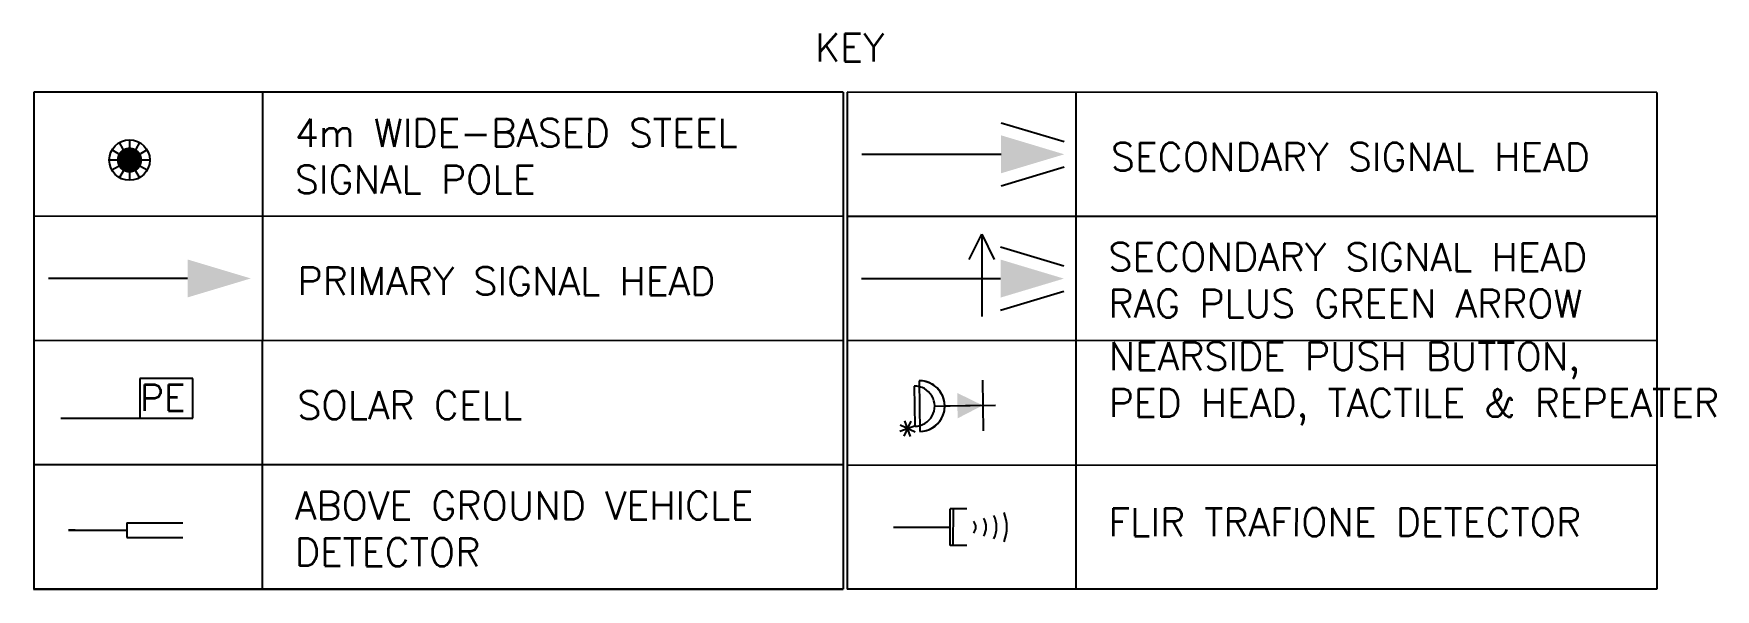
# Model space of a CAD drawing. Extents: x 437024 to 437759, y 437544 to 437864.
# Drawn here: x 437506.42 to 437539.65, y 437626.03 to 437637.01 of the extents above; entities that cross this region are included whole.
import ezdxf
from ezdxf.enums import TextEntityAlignment as Align

# ---------------------------------------------------------------- set-up
doc = ezdxf.new("R2010")
doc.units = 0
doc.layers.get('0').update_dxf_attribs({"color": 222})
for name, color, linetype in [('DATA', 7, 'Continuous'), ('Poles', 7, 'Continuous'), ('signals-key', 7, 'Continuous'), ('UTC_Signals', 7, 'Continuous')]:
    doc.layers.add(name, color=color, linetype=linetype)
doc.styles.get("Standard").update_dxf_attribs({"font": 'romans.shx'})

# ---------------------------------------------------------------- blocks, each defined once
blk = doc.blocks.new('pole')
for points, const_width in [([(-0.125, 0, 1), (0.125, 0, 1)], 0.25), ([(-0.062, 0, 1), (0.062, 0, 1)], 0.125)]:
    blk.add_lwpolyline(points, format="xyb", close=True, dxfattribs=dict(const_width=const_width))
blk.add_lwpolyline([(-0.025, 0.043), (-0.05, 0), (-0.025, -0.043), (0.025, -0.043), (0.05, 0), (0.025, 0.043)], close=True)
at = {"flags": 9}
for tag, p in [('TYPE', (0.5, 0.75)), ('HEIGHT', (0.5, 1)), ('NUM', (0.5, 0.5)), ('SITE', (0.5, 0.25)), ('IDENT', (0.5, 0))]:
    blk.add_attdef(tag, p, '', height=0.2, dxfattribs=at)
blk = doc.blocks.new('pec')
for p, q in [((-0.75, 2.5), (-0.75, 1.5)), ((0, 2.5), (-0.75, 2.5)), ((0, 0), (0, 2.5)), ((-0.75, 1.5), (0, 1.5))]:
    blk.add_line(p, q)
blk.add_text('PE', height=0.5, rotation=90).set_placement((-0.384, 1.931), align=Align.MIDDLE)
blk = doc.blocks.new('Symbol-TACTKNOB')
at = {"color": 0, "linetype": 'Continuous'}
for p, q in [((1.05, 0.6), (1.55, 0.6)), ((1.123, 0.423), (1.477, 0.777)), ((1.123, 0.777), (1.477, 0.423)), ((1.3, 0.35), (1.3, 0.85))]:
    blk.add_line(p, q, dxfattribs=at)
blk = doc.blocks.new('MWAVE')
at = {"linetype": 'Continuous'}
for p, q in [((-0.2, 1.5), (-0.2, 3)), ((0.2, 1.5), (0.2, 3)), ((-0.2, 1.5), (0.2, 1.5)), ((0, 0), (0, 1.5))]:
    blk.add_line(p, q, dxfattribs=at)
blk.add_solid([(0.03, -0.07, 3.3), (0.03, 0.12, 3.3), (-0.03, -0.07, 3.3), (-0.03, 0.12, 3.3)], dxfattribs=at)
blk = doc.blocks.new('HD001P')
at = {"linetype": 'Continuous'}
blk.add_line((0, 2.75), (0, 0), dxfattribs=at)
blk.add_solid([(0.375, 2.75), (-0.375, 2.75), (0, 4)], dxfattribs=at)
at = {"layer": 'DATA', "flags": 9}
for tag, p in [('SUPPORT', (0.75, 1.5)), ('BRACKETS', (0.75, 1.25)), ('HEIGHT', (0.75, 1)), ('CABLE', (0.75, 0.75)), ('PHASE', (0.75, 0.5)), ('TYPE', (0.75, 0.25)), ('NUM', (0.75, 0)), ('SITE', (0.75, -0.25)), ('IDENT', (0.75, -0.5))]:
    blk.add_attdef(tag, p, '', height=0.2, dxfattribs=at)
blk = doc.blocks.new('wbpole')
at = {"color": 0, "lineweight": -2}
for p, q in [((-0.125, 0.217), (-0.2, 0.346)), ((0, 0.4), (0, 0.25)), ((0.2, 0.346), (0.125, 0.217)), ((-0.217, 0.125), (-0.346, 0.2)), ((0.346, 0.2), (0.217, 0.125)), ((-0.25, 0), (-0.4, 0)), ((-0.217, -0.125), (-0.346, -0.2)), ((-0.125, -0.217), (-0.2, -0.346)), ((0, -0.25), (0, -0.4)), ((0.2, -0.346), (0.125, -0.217)), ((0.346, -0.2), (0.217, -0.125)), ((0.4, 0), (0.25, 0))]:
    blk.add_line(p, q, dxfattribs=at)
at = {"color": 0, "lineweight": -2, "const_width": 0.25}
blk.add_lwpolyline([(-0.125, 0, 1), (0.125, 0, 1)], format="xyb", close=True, dxfattribs=at)
at = {"const_width": 0.125}
blk.add_lwpolyline([(-0.062, 0, 1), (0.062, 0, 1)], format="xyb", close=True, dxfattribs=at)
blk.add_lwpolyline([(-0.025, 0.043), (-0.05, 0), (-0.025, -0.043), (0.025, -0.043), (0.05, 0), (0.025, 0.043)], close=True)
at = {"color": 0, "lineweight": -2}
blk.add_circle((0, 0), 0.4, dxfattribs=at)
at = {"flags": 9}
for tag, p in [('HEIGHT', (0.5, 1)), ('TYPE', (0.5, 0.75)), ('NUM', (0.5, 0.5)), ('SITE', (0.5, 0.25)), ('IDENT', (0.5, 0))]:
    blk.add_attdef(tag, p, '', height=0.2, dxfattribs=at)
mesh = blk.add_polymesh((6, 5), dxfattribs=dict(m_close=True))
for k, corner in enumerate([(0, 0, 0.55), (0.05, 0, 0.55), (0.1, 0, 0.5), (0.1, 0), (0, 0), (0, 0, 0.55), (0.025, -0.043, 0.55), (0.05, -0.087, 0.5), (0.05, -0.087), (0, 0), (0, 0, 0.55), (-0.025, -0.043, 0.55), (-0.05, -0.087, 0.5), (-0.05, -0.087), (0, 0), (0, 0, 0.55), (-0.05, 0, 0.55), (-0.1, 0, 0.5), (-0.1, 0), (0, 0), (0, 0, 0.55), (-0.025, 0.043, 0.55), (-0.05, 0.087, 0.5), (-0.05, 0.087), (0, 0), (0, 0, 0.55), (0.025, 0.043, 0.55), (0.05, 0.087, 0.5), (0.05, 0.087), (0, 0)]):
    mesh.set_mesh_vertex(divmod(k, 5), corner)
blk = doc.blocks.new('detect_visual-sym')
at = {"color": 0, "linetype": 'Continuous'}
for p, q in [((2.418, 0.6), (1.868, 0.6)), ((1.868, -0.6), (1.868, 0.6)), ((1.968, -0.6), (1.968, 0.6)), ((0, 0), (1.868, 0)), ((2.418, -0.6), (1.868, -0.6))]:
    blk.add_line(p, q, dxfattribs=at)
for centre, radius, start, end in [((2.457, 0), 0.255, 313.0864, 46.9136), ((2.534, 0), 0.518, 326.6121, 33.3879), ((2.53, 0), 0.862, 333.5703, 26.4297), ((2.457, 0), 1.275, 337.7803, 22.2197)]:
    blk.add_arc(centre, radius, start, end, dxfattribs=at)
blk = doc.blocks.new('HD005S')
at = {"linetype": 'Continuous'}
for p, q in [((-0.625, 2.75), (-0.25, 4)), ((0.625, 2.75), (0.25, 4)), ((-0.875, 2.375), (0.75, 2.375))]:
    blk.add_line(p, q, dxfattribs=at)
for p, q in [((0, 0), (0, 2.75)), ((-0.875, 2.375), (-0.375, 2.625)), ((-0.375, 2.125), (-0.875, 2.375))]:
    blk.add_line(p, q)
blk.add_solid([(0.375, 2.75), (-0.375, 2.75), (0, 4)], dxfattribs=at)
at = {"layer": 'DATA', "flags": 9}
for tag, p in [('SUPPORT', (1, 1.5)), ('BRACKETS', (1, 1.25)), ('HEIGHT', (1, 1)), ('CABLE', (1, 0.75)), ('PHASE', (1, 0.5)), ('TYPE', (1, 0.25)), ('NUM', (1, 0)), ('SITE', (1, -0.25)), ('IDENT', (1, -0.5))]:
    blk.add_attdef(tag, p, '', height=0.2, dxfattribs=at)
blk = doc.blocks.new('Signal-Symbol-001S')
at = {"linetype": 'Continuous'}
for p, q in [((2.75, 0.625), (4, 0.25)), ((2.75, -0.625), (4, -0.25))]:
    blk.add_line(p, q, dxfattribs=at)
blk.add_line((0, 0), (2.75, 0))
blk.add_solid([(2.75, -0.375), (2.75, 0.375), (4, 0)], dxfattribs=at)
at = {"layer": 'DATA', "flags": 9}
for tag, p in [('IDENT', (-0.5, -1)), ('SITE', (-0.25, -1)), ('NUM', (0, -1)), ('TYPE', (0.25, -1)), ('PHASE', (0.5, -1)), ('CABLE', (0.75, -1)), ('HEIGHT', (1, -1)), ('BRACKETS', (1.25, -1)), ('SUPPORT', (1.5, -1))]:
    blk.add_attdef(tag, p, '', height=0.2, rotation=270, dxfattribs=at)
blk = doc.blocks.new('PUFFIN HEAD WITH REPEATER')
at = {"layer": 'UTC_Signals'}
blk.add_line((1009.275, 1845.012), (1009.262, 1846.012), dxfattribs=at)
at = {"layer": 'UTC_Signals', "color": 0, "linetype": 'Continuous'}
for p, q in [((1010.525, 1845.028), (1010.512, 1846.028)), ((1010.623, 1845.133), (1010.61, 1845.927)), ((1010.019, 1845.522), (1009.019, 1845.509)), ((1010.219, 1845.526), (1009.309, 1845.511))]:
    blk.add_line(p, q, dxfattribs=at)
for centre, radius, start, end in [((1010.519, 1845.528), 0.5, 90.7355, 270.7355), ((1010.616, 1845.53), 0.397, 90.9492, 270.9492)]:
    blk.add_arc(centre, radius, start, end, dxfattribs=at)
at = {"layer": 'UTC_Signals', "color": 0}
blk.add_solid([(1009.269, 1845.512), (1009.772, 1845.268), (1009.766, 1845.768)], dxfattribs=at)

msp = doc.modelspace()

# ---------------------------------------------------------------- linework, layer by layer
at = {"layer": 'signals-key'}
for p, q in [((437522.418, 437635.852), (437506.419, 437635.855)), ((437506.42, 437635.855), (437506.42, 437626.037)), ((437510.937, 437635.854), (437510.936, 437626.036)), ((437522.418, 437635.852), (437522.416, 437626.034)), ((437538.495, 437635.849), (437522.496, 437635.852)), ((437522.497, 437635.852), (437522.497, 437626.034)), ((437527.014, 437635.851), (437527.014, 437626.034)), ((437538.495, 437635.849), (437538.493, 437626.032)), ((437522.418, 437633.398), (437506.419, 437633.4)), ((437538.495, 437633.395), (437522.496, 437633.398)), ((437522.417, 437630.943), (437506.418, 437630.946)), ((437538.494, 437630.943), (437522.495, 437630.946)), ((437522.417, 437628.489), (437506.418, 437628.492)), ((437522.495, 437628.489), (437538.494, 437628.486)), ((437522.416, 437626.034), (437506.417, 437626.037)), ((437509.938, 437626.037), (437506.417, 437626.037)), ((437506.417, 437626.037), (437522.416, 437626.034)), ((437538.494, 437626.032), (437522.495, 437626.034))]:
    msp.add_line(p, q, dxfattribs=at)
at = {"layer": 'UTC_Signals', "color": 0, "linetype": 'Continuous'}
for p, q in [((437523.918, 437630.15), (437523.931, 437629.15)), ((437524.424, 437629.656), (437525.424, 437629.669))]:
    msp.add_line(p, q, dxfattribs=at)
at = {"layer": 'UTC_Signals'}
msp.add_line((437525.168, 437630.166), (437525.18, 437629.166), dxfattribs=at)
at = {"layer": 'UTC_Signals', "color": 0, "linetype": 'Continuous'}
msp.add_arc((437523.924, 437629.65), 0.5, 270.7355, 90.7355, dxfattribs=at)
at = {"layer": 'UTC_Signals', "color": 0}
msp.add_solid([(437525.174, 437629.666), (437524.671, 437629.909), (437524.677, 437629.409)], dxfattribs=at)

# ---------------------------------------------------------------- block references
at = {"layer": 'Poles'}
msp.add_blockref('wbpole', (437508.312, 437634.512), dxfattribs=at)
at = {"layer": 'UTC_Signals'}
msp.add_blockref('Signal-Symbol-001S', (437522.786, 437634.625), dxfattribs=at)
for name, p, xscale, yscale, zscale, rotation in [('pole', (437508.312, 437634.512), 0.7358570582371566, 0.7358570582371566, 0.7358570582371566, 359.982298772034), ('pec', (437506.952, 437629.415), 1.044163651984073, 1.044163651984073, 1.044163651984073, 270), ('Symbol-TACTKNOB', (437524.341, 437628.537), 0.6509267639792017, 0.6509267639792017, 0.6509267639792017, 109.4955132062961), ('detect_visual-sym', (437523.412, 437627.261), 0.6, 0.6, 0.6, 359.9822987714764), ('MWAVE', (437507.156, 437627.2, -2.428), 0.7358570582371574, 0.7358570582371574, 0.7358570582371574, 270)]:
    msp.add_blockref(name, p, dxfattribs=dict(at, xscale=xscale, yscale=yscale, zscale=zscale, rotation=rotation))
at = {"layer": 'UTC_Signals', "rotation": 270}
for name, p in [('HD005S', (437522.778, 437632.17)), ('HD001P', (437506.709, 437632.173))]:
    msp.add_blockref(name, p, dxfattribs=at)
at = {"layer": 'UTC_Signals', "transparency": 33554687, "rotation": 179.9292556305988}
msp.add_blockref('PUFFIN HEAD WITH REPEATER', (438536.721, 439473.93), dxfattribs=at)

# ---------------------------------------------------------------- texts
at = {"layer": 'signals-key', "attachment_point": 1, "rotation": 359.9823}
for s, insert, char_height, width in [('KEY', (437521.858, 437637.009), 0.5519, 15.99463), ('4m WIDE-BASED STEEL SIGNAL POLE', (437511.581, 437635.326), 0.55189, 12.13944), ('SECONDARY SIGNAL HEAD', (437527.708, 437634.851), 0.55189, 12.13482), ('SECONDARY SIGNAL HEAD\\PRAG PLUS GREEN ARROW ', (437527.657, 437632.874), 0.55189, 12.13944), ('PRIMARY SIGNAL HEAD', (437511.631, 437632.399), 0.55189, 12.13482), ('NEARSIDE PUSH BUTTON,\\PPED HEAD, TACTILE & REPEATER', (437527.661, 437630.913), 0.55189, 12.13944), ('SOLAR CELL', (437511.629, 437629.944), 0.5519, 12.13482), ('ABOVE GROUND VEHICLE\\PDETECTOR', (437511.58, 437627.965), 0.55189, 12.13944), ('FLIR TRAFIONE DETECTOR', (437527.658, 437627.637), 0.55189, 12.13944)]:
    msp.add_mtext(s, dxfattribs=dict(at, insert=insert, char_height=char_height, width=width))

doc.saveas('drawing.dxf')
